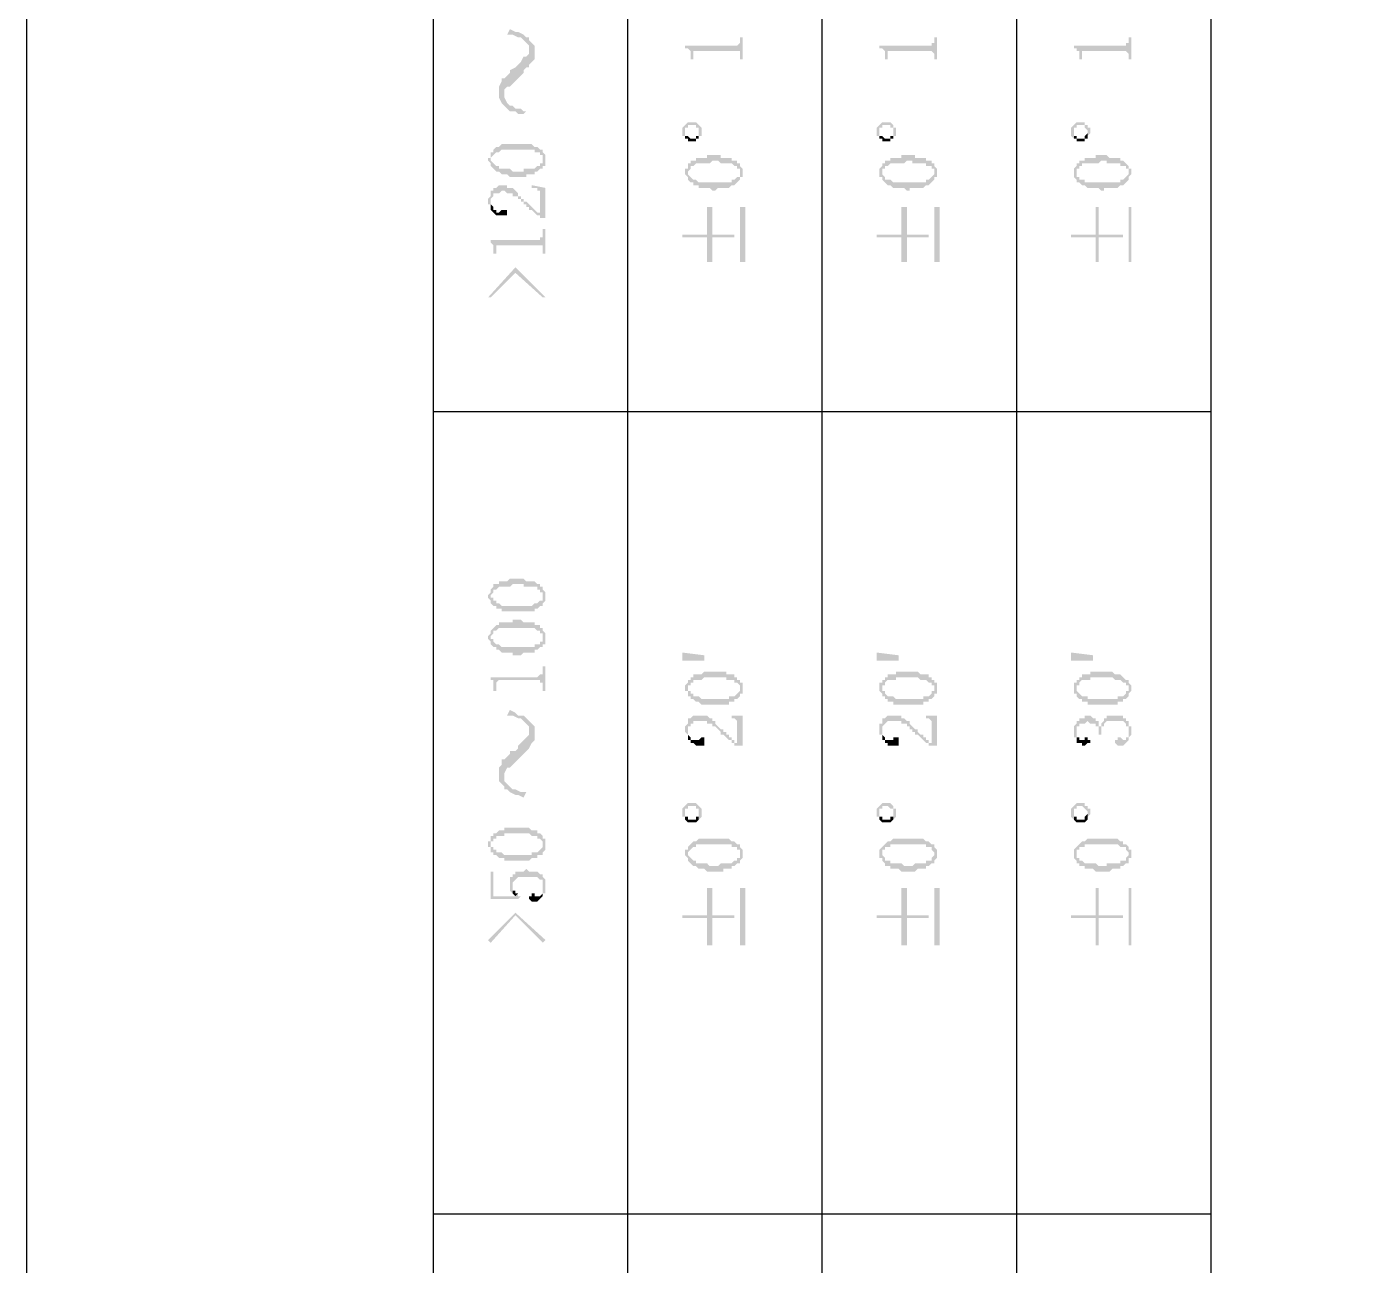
# Model space of a CAD drawing. Header units: millimetres. Extents: x 1448 to 2566, y 1057 to 1416.
# Drawn here: x 1692.69 to 1714.47, y 1375.23 to 1395.66 of the extents above; entities that cross this region are included whole.
import ezdxf

# ---------------------------------------------------------------- set-up
doc = ezdxf.new("R2010")
doc.units = ezdxf.units.MM

msp = doc.modelspace()

# ---------------------------------------------------------------- hatches: boundary and pattern name
at = {"transparency": 33554559}
for points in [[(1700.6167, 1395.52328), (1700.70696, 1395.52328), (1700.79723, 1395.47815), (1700.84236, 1395.47815), (1700.88749, 1395.43302), (1700.88749, 1395.43302), (1700.93262, 1395.38789), (1700.97776, 1395.34275), (1700.97776, 1394.9817), (1700.97776, 1395.02683), (1701.02289, 1395.07196), (1701.06802, 1395.11709), (1701.06802, 1395.34275), (1701.02289, 1395.38789), (1700.97776, 1395.43302), (1700.97776, 1395.47815), (1700.93262, 1395.47815), (1700.88749, 1395.52328), (1700.79723, 1395.56842), (1700.7521, 1395.56842), (1700.66183, 1395.61355)], [(1703.55029, 1395.34275), (1703.55029, 1395.29762), (1703.59542, 1395.29762), (1703.64055, 1395.25249), (1703.64055, 1395.20736), (1703.64055, 1395.11709), (1703.68569, 1395.11709), (1703.68569, 1395.20736), (1703.68569, 1395.25249), (1704.45293, 1395.25249), (1704.45293, 1395.20736), (1704.45293, 1395.11709), (1704.49807, 1395.11709), (1704.49807, 1395.47815), (1704.45293, 1395.47815), (1704.45293, 1395.43302), (1704.45293, 1395.38789), (1704.45293, 1395.38789), (1704.4078, 1395.34275), (1704.36267, 1395.34275)], [(1706.75467, 1395.34275), (1706.75467, 1395.29762), (1706.79981, 1395.29762), (1706.84494, 1395.25249), (1706.84494, 1395.20736), (1706.84494, 1395.11709), (1706.89007, 1395.11709), (1706.89007, 1395.20736), (1706.89007, 1395.25249), (1707.61219, 1395.25249), (1707.65732, 1395.20736), (1707.65732, 1395.11709), (1707.70245, 1395.11709), (1707.70245, 1395.47815), (1707.65732, 1395.47815), (1707.65732, 1395.43302), (1707.65732, 1395.38789), (1707.61219, 1395.38789), (1707.61219, 1395.34275), (1707.56705, 1395.34275)], [(1709.95906, 1395.34275), (1709.95906, 1395.29762), (1710.00419, 1395.29762), (1710.00419, 1395.25249), (1710.04932, 1395.25249), (1710.04932, 1395.20736), (1710.04932, 1395.11709), (1710.09446, 1395.11709), (1710.09446, 1395.20736), (1710.09446, 1395.25249), (1710.81657, 1395.25249), (1710.8617, 1395.20736), (1710.8617, 1395.11709), (1710.90683, 1395.11709), (1710.90683, 1395.47815), (1710.8617, 1395.47815), (1710.8617, 1395.43302), (1710.8617, 1395.38789), (1710.81657, 1395.38789), (1710.81657, 1395.34275), (1710.77144, 1395.34275)], [(1700.4813, 1394.57551), (1700.4813, 1394.48524), (1700.52643, 1394.39498), (1700.57157, 1394.34985), (1700.57157, 1394.53038), (1700.57157, 1394.62064), (1700.6167, 1394.66577), (1700.66183, 1394.66577), (1700.70696, 1394.7109), (1700.7521, 1394.75604), (1700.79723, 1394.80117), (1700.84236, 1394.8463), (1700.88749, 1394.89143), (1700.88749, 1394.93656), (1700.93262, 1394.9817), (1700.97776, 1394.9817), (1700.97776, 1395.25249), (1700.97776, 1395.20736), (1700.93262, 1395.16223), (1700.88749, 1395.16223), (1700.84236, 1395.07196), (1700.79723, 1395.02683), (1700.79723, 1395.02683), (1700.7521, 1394.9817), (1700.66183, 1394.93656), (1700.66183, 1394.89143), (1700.6167, 1394.8463), (1700.57157, 1394.80117), (1700.52643, 1394.80117), (1700.52643, 1394.75604), (1700.4813, 1394.66577), (1700.4813, 1394.62064)], [(1700.57157, 1394.34985), (1700.57157, 1394.34985), (1700.6167, 1394.30471), (1700.66183, 1394.25958), (1700.7521, 1394.25958), (1700.79723, 1394.21445), (1700.88749, 1394.21445), (1700.93262, 1394.25958), (1700.88749, 1394.25958), (1700.84236, 1394.30471), (1700.7521, 1394.30471), (1700.70696, 1394.34985), (1700.66183, 1394.34985), (1700.6167, 1394.39498), (1700.57157, 1394.48524), (1700.57157, 1394.53038)], [(1703.50516, 1393.94366), (1703.50516, 1393.89852), (1703.50516, 1393.85339), (1703.55029, 1393.85339), (1703.55029, 1393.80826), (1703.55029, 1393.94366), (1703.55029, 1393.98879), (1703.59542, 1393.98879), (1703.59542, 1394.03392), (1703.73082, 1394.03392), (1703.73082, 1393.98879), (1703.77595, 1393.98879), (1703.77595, 1393.94366), (1703.77595, 1393.80826), (1703.77595, 1393.85339), (1703.82108, 1393.85339), (1703.82108, 1393.89852), (1703.82108, 1393.94366), (1703.82108, 1393.98879), (1703.82108, 1393.98879), (1703.77595, 1394.03392), (1703.77595, 1394.03392), (1703.73082, 1394.07905), (1703.59542, 1394.07905), (1703.55029, 1394.03392), (1703.55029, 1394.03392), (1703.50516, 1393.98879)], [(1703.55029, 1393.80826), (1703.59542, 1393.80826), (1703.59542, 1393.76313), (1703.73082, 1393.76313), (1703.73082, 1393.80826), (1703.77595, 1393.80826), (1703.77595, 1393.94366), (1703.77595, 1393.89852), (1703.77595, 1393.85339), (1703.73082, 1393.85339), (1703.73082, 1393.80826), (1703.64055, 1393.80826), (1703.59542, 1393.85339), (1703.55029, 1393.85339), (1703.55029, 1393.94366), (1703.55029, 1393.94366)], [(1706.70954, 1393.94366), (1706.70954, 1393.89852), (1706.70954, 1393.85339), (1706.75467, 1393.85339), (1706.75467, 1393.80826), (1706.75467, 1393.94366), (1706.75467, 1393.98879), (1706.79981, 1393.98879), (1706.79981, 1394.03392), (1706.9352, 1394.03392), (1706.9352, 1393.98879), (1706.98034, 1393.98879), (1706.98034, 1393.94366), (1706.98034, 1393.80826), (1706.98034, 1393.85339), (1707.02547, 1393.85339), (1707.02547, 1393.89852), (1707.02547, 1393.94366), (1707.02547, 1393.98879), (1706.98034, 1393.98879), (1706.98034, 1394.03392), (1706.98034, 1394.03392), (1706.9352, 1394.07905), (1706.79981, 1394.07905), (1706.75467, 1394.03392), (1706.75467, 1394.03392), (1706.70954, 1393.98879)], [(1706.75467, 1393.80826), (1706.79981, 1393.80826), (1706.79981, 1393.76313), (1706.9352, 1393.76313), (1706.9352, 1393.80826), (1706.98034, 1393.80826), (1706.98034, 1393.94366), (1706.98034, 1393.89852), (1706.98034, 1393.85339), (1706.9352, 1393.85339), (1706.9352, 1393.80826), (1706.84494, 1393.80826), (1706.79981, 1393.85339), (1706.75467, 1393.85339), (1706.75467, 1393.94366), (1706.75467, 1393.94366)], [(1709.91393, 1393.94366), (1709.91393, 1393.89852), (1709.91393, 1393.85339), (1709.91393, 1393.85339), (1709.95906, 1393.80826), (1709.95906, 1393.94366), (1709.95906, 1393.98879), (1710.00419, 1393.98879), (1710.00419, 1394.03392), (1710.13959, 1394.03392), (1710.13959, 1393.98879), (1710.13959, 1393.98879), (1710.18472, 1393.94366), (1710.18472, 1393.80826), (1710.18472, 1393.85339), (1710.18472, 1393.85339), (1710.22985, 1393.89852), (1710.22985, 1393.94366), (1710.22985, 1393.98879), (1710.18472, 1393.98879), (1710.18472, 1394.03392), (1710.13959, 1394.03392), (1710.13959, 1394.07905), (1710.00419, 1394.07905), (1709.95906, 1394.03392), (1709.95906, 1394.03392), (1709.91393, 1393.98879)], [(1709.95906, 1393.80826), (1710.00419, 1393.80826), (1710.00419, 1393.76313), (1710.13959, 1393.76313), (1710.13959, 1393.80826), (1710.18472, 1393.80826), (1710.18472, 1393.94366), (1710.18472, 1393.89852), (1710.18472, 1393.89852), (1710.13959, 1393.85339), (1710.13959, 1393.80826), (1710.00419, 1393.80826), (1710.00419, 1393.85339), (1709.95906, 1393.85339), (1709.95906, 1393.94366), (1709.95906, 1393.94366)], [(1700.30077, 1393.4472), (1700.30077, 1393.4472), (1700.34591, 1393.40207), (1700.34591, 1393.35694), (1700.34591, 1393.49234), (1700.34591, 1393.49234), (1700.39104, 1393.53747), (1700.39104, 1393.53747), (1700.43617, 1393.5826), (1700.4813, 1393.5826), (1700.52643, 1393.62773), (1701.06802, 1393.62773), (1701.06802, 1393.5826), (1701.15829, 1393.5826), (1701.15829, 1393.53747), (1701.20342, 1393.53747), (1701.20342, 1393.49234), (1701.20342, 1393.4472), (1701.20342, 1393.62773), (1701.15829, 1393.62773), (1701.11315, 1393.67286), (1701.06802, 1393.67286), (1701.02289, 1393.718), (1700.52643, 1393.718), (1700.4813, 1393.67286), (1700.43617, 1393.67286), (1700.39104, 1393.62773), (1700.39104, 1393.5826), (1700.34591, 1393.5826), (1700.34591, 1393.49234), (1700.30077, 1393.49234)], [(1700.34591, 1393.35694), (1700.39104, 1393.31181), (1700.39104, 1393.31181), (1700.43617, 1393.26667), (1700.4813, 1393.26667), (1700.52643, 1393.22154), (1700.6167, 1393.22154), (1700.66183, 1393.17641), (1700.93262, 1393.17641), (1700.93262, 1393.22154), (1701.06802, 1393.22154), (1701.06802, 1393.26667), (1701.11315, 1393.26667), (1701.15829, 1393.31181), (1701.20342, 1393.31181), (1701.20342, 1393.35694), (1701.24855, 1393.35694), (1701.24855, 1393.40207), (1701.24855, 1393.4472), (1701.24855, 1393.49234), (1701.24855, 1393.53747), (1701.24855, 1393.53747), (1701.20342, 1393.5826), (1701.20342, 1393.4472), (1701.20342, 1393.40207), (1701.15829, 1393.40207), (1701.15829, 1393.35694), (1701.11315, 1393.35694), (1701.06802, 1393.31181), (1700.88749, 1393.31181), (1700.88749, 1393.26667), (1700.70696, 1393.26667), (1700.66183, 1393.31181), (1700.4813, 1393.31181), (1700.4813, 1393.35694), (1700.43617, 1393.35694), (1700.39104, 1393.40207), (1700.39104, 1393.40207), (1700.34591, 1393.4472), (1700.34591, 1393.4472)], [(1703.55029, 1393.26667), (1703.55029, 1393.22154), (1703.55029, 1393.22154), (1703.59542, 1393.17641), (1703.59542, 1393.13128), (1703.59542, 1393.26667), (1703.59542, 1393.26667), (1703.64055, 1393.31181), (1703.64055, 1393.35694), (1703.68569, 1393.35694), (1703.73082, 1393.40207), (1703.95648, 1393.40207), (1704.00161, 1393.4472), (1704.09188, 1393.4472), (1704.13701, 1393.40207), (1704.31754, 1393.40207), (1704.36267, 1393.35694), (1704.4078, 1393.35694), (1704.4078, 1393.31181), (1704.45293, 1393.31181), (1704.45293, 1393.26667), (1704.45293, 1393.40207), (1704.4078, 1393.40207), (1704.4078, 1393.4472), (1704.31754, 1393.4472), (1704.31754, 1393.49234), (1704.13701, 1393.49234), (1704.13701, 1393.53747), (1703.91135, 1393.53747), (1703.91135, 1393.49234), (1703.73082, 1393.49234), (1703.73082, 1393.4472), (1703.64055, 1393.4472), (1703.64055, 1393.40207), (1703.59542, 1393.40207), (1703.59542, 1393.35694), (1703.59542, 1393.31181), (1703.55029, 1393.31181)], [(1706.75467, 1393.26667), (1706.75467, 1393.22154), (1706.75467, 1393.17641), (1706.79981, 1393.17641), (1706.79981, 1393.13128), (1706.79981, 1393.26667), (1706.79981, 1393.31181), (1706.84494, 1393.31181), (1706.84494, 1393.35694), (1706.89007, 1393.35694), (1706.9352, 1393.40207), (1707.16086, 1393.40207), (1707.206, 1393.4472), (1707.29626, 1393.4472), (1707.29626, 1393.40207), (1707.52192, 1393.40207), (1707.52192, 1393.35694), (1707.61219, 1393.35694), (1707.61219, 1393.31181), (1707.65732, 1393.31181), (1707.65732, 1393.26667), (1707.65732, 1393.40207), (1707.61219, 1393.40207), (1707.61219, 1393.4472), (1707.52192, 1393.4472), (1707.52192, 1393.49234), (1707.34139, 1393.49234), (1707.34139, 1393.53747), (1707.11573, 1393.53747), (1707.11573, 1393.49234), (1706.9352, 1393.49234), (1706.9352, 1393.4472), (1706.84494, 1393.4472), (1706.84494, 1393.40207), (1706.79981, 1393.40207), (1706.79981, 1393.35694), (1706.79981, 1393.35694), (1706.75467, 1393.31181)], [(1709.95906, 1393.26667), (1709.95906, 1393.22154), (1709.95906, 1393.17641), (1709.95906, 1393.17641), (1710.00419, 1393.13128), (1710.00419, 1393.26667), (1710.00419, 1393.31181), (1710.04932, 1393.31181), (1710.04932, 1393.35694), (1710.09446, 1393.35694), (1710.09446, 1393.40207), (1710.36525, 1393.40207), (1710.41038, 1393.4472), (1710.50065, 1393.4472), (1710.50065, 1393.40207), (1710.72631, 1393.40207), (1710.72631, 1393.35694), (1710.81657, 1393.35694), (1710.81657, 1393.31181), (1710.8617, 1393.31181), (1710.8617, 1393.26667), (1710.8617, 1393.35694), (1710.81657, 1393.40207), (1710.81657, 1393.40207), (1710.77144, 1393.4472), (1710.72631, 1393.4472), (1710.72631, 1393.49234), (1710.54578, 1393.49234), (1710.50065, 1393.53747), (1710.32012, 1393.53747), (1710.32012, 1393.49234), (1710.13959, 1393.49234), (1710.13959, 1393.4472), (1710.04932, 1393.4472), (1710.04932, 1393.40207), (1710.00419, 1393.40207), (1710.00419, 1393.35694), (1710.00419, 1393.35694), (1709.95906, 1393.31181)], [(1703.59542, 1393.13128), (1703.64055, 1393.08615), (1703.68569, 1393.08615), (1703.68569, 1393.04101), (1703.77595, 1393.04101), (1703.77595, 1392.99588), (1703.95648, 1392.99588), (1704.00161, 1392.95075), (1704.04674, 1392.95075), (1704.09188, 1392.99588), (1704.27241, 1392.99588), (1704.31754, 1393.04101), (1704.36267, 1393.04101), (1704.4078, 1393.08615), (1704.4078, 1393.08615), (1704.45293, 1393.13128), (1704.45293, 1393.17641), (1704.49807, 1393.17641), (1704.49807, 1393.22154), (1704.49807, 1393.26667), (1704.49807, 1393.31181), (1704.49807, 1393.31181), (1704.45293, 1393.35694), (1704.45293, 1393.22154), (1704.45293, 1393.17641), (1704.4078, 1393.17641), (1704.36267, 1393.13128), (1704.31754, 1393.13128), (1704.31754, 1393.08615), (1703.77595, 1393.08615), (1703.73082, 1393.13128), (1703.68569, 1393.13128), (1703.64055, 1393.17641), (1703.64055, 1393.17641), (1703.59542, 1393.22154), (1703.59542, 1393.26667)], [(1706.79981, 1393.13128), (1706.84494, 1393.08615), (1706.84494, 1393.08615), (1706.89007, 1393.04101), (1706.9352, 1393.04101), (1706.98034, 1392.99588), (1707.16086, 1392.99588), (1707.206, 1392.95075), (1707.25113, 1392.95075), (1707.25113, 1392.99588), (1707.47679, 1392.99588), (1707.52192, 1393.04101), (1707.56705, 1393.04101), (1707.61219, 1393.08615), (1707.61219, 1393.08615), (1707.65732, 1393.13128), (1707.65732, 1393.17641), (1707.70245, 1393.17641), (1707.70245, 1393.22154), (1707.70245, 1393.26667), (1707.70245, 1393.31181), (1707.70245, 1393.31181), (1707.65732, 1393.35694), (1707.65732, 1393.22154), (1707.65732, 1393.22154), (1707.61219, 1393.17641), (1707.61219, 1393.17641), (1707.56705, 1393.13128), (1707.52192, 1393.13128), (1707.52192, 1393.08615), (1706.98034, 1393.08615), (1706.9352, 1393.13128), (1706.84494, 1393.13128), (1706.84494, 1393.17641), (1706.84494, 1393.17641), (1706.79981, 1393.22154), (1706.79981, 1393.26667)], [(1710.00419, 1393.13128), (1710.00419, 1393.08615), (1710.04932, 1393.08615), (1710.09446, 1393.04101), (1710.13959, 1393.04101), (1710.18472, 1392.99588), (1710.36525, 1392.99588), (1710.41038, 1392.95075), (1710.45551, 1392.95075), (1710.45551, 1392.99588), (1710.68117, 1392.99588), (1710.72631, 1393.04101), (1710.77144, 1393.04101), (1710.81657, 1393.08615), (1710.81657, 1393.08615), (1710.8617, 1393.13128), (1710.8617, 1393.17641), (1710.8617, 1393.17641), (1710.90683, 1393.22154), (1710.90683, 1393.26667), (1710.90683, 1393.31181), (1710.8617, 1393.31181), (1710.8617, 1393.35694), (1710.8617, 1393.22154), (1710.8617, 1393.22154), (1710.81657, 1393.17641), (1710.81657, 1393.17641), (1710.77144, 1393.13128), (1710.72631, 1393.13128), (1710.72631, 1393.08615), (1710.13959, 1393.08615), (1710.13959, 1393.13128), (1710.04932, 1393.13128), (1710.04932, 1393.17641), (1710.00419, 1393.17641), (1710.00419, 1393.22154), (1710.00419, 1393.26667)], [(1700.30077, 1392.77022), (1700.30077, 1392.72509), (1700.34591, 1392.72509), (1700.34591, 1392.63482), (1700.34591, 1392.77022), (1700.34591, 1392.81535), (1700.34591, 1392.81535), (1700.39104, 1392.86048), (1700.39104, 1392.90562), (1700.4813, 1392.90562), (1700.52643, 1392.95075), (1700.57157, 1392.95075), (1700.6167, 1392.90562), (1700.70696, 1392.90562), (1700.70696, 1392.86048), (1700.79723, 1392.86048), (1700.79723, 1392.81535), (1700.84236, 1392.81535), (1700.84236, 1392.77022), (1700.88749, 1392.77022), (1700.88749, 1392.72509), (1700.93262, 1392.72509), (1700.93262, 1392.67996), (1700.97776, 1392.67996), (1700.97776, 1392.63482), (1701.02289, 1392.63482), (1701.06802, 1392.58969), (1701.06802, 1392.58969), (1701.11315, 1392.54456), (1701.15829, 1392.54456), (1701.15829, 1392.49943), (1701.15829, 1392.58969), (1701.11315, 1392.58969), (1701.06802, 1392.63482), (1701.06802, 1392.63482), (1701.02289, 1392.67996), (1701.02289, 1392.67996), (1700.97776, 1392.72509), (1700.97776, 1392.72509), (1700.93262, 1392.77022), (1700.88749, 1392.77022), (1700.88749, 1392.81535), (1700.84236, 1392.81535), (1700.84236, 1392.86048), (1700.79723, 1392.86048), (1700.79723, 1392.90562), (1700.79723, 1392.90562), (1700.7521, 1392.95075), (1700.7521, 1392.95075), (1700.70696, 1392.99588), (1700.6167, 1392.99588), (1700.6167, 1393.04101), (1700.4813, 1393.04101), (1700.43617, 1392.99588), (1700.39104, 1392.99588), (1700.39104, 1392.95075), (1700.34591, 1392.95075), (1700.34591, 1392.90562), (1700.34591, 1392.86048), (1700.34591, 1392.86048), (1700.30077, 1392.81535)], [(1701.02289, 1393.04101), (1701.02289, 1392.99588), (1701.11315, 1392.99588), (1701.11315, 1392.95075), (1701.15829, 1392.95075), (1701.15829, 1392.90562), (1701.15829, 1392.49943), (1701.24855, 1392.49943), (1701.24855, 1392.99588)], [(1700.34591, 1392.63482), (1700.34591, 1392.63482), (1700.39104, 1392.58969), (1700.39104, 1392.58969), (1700.43617, 1392.54456), (1700.6167, 1392.54456), (1700.6167, 1392.63482), (1700.52643, 1392.63482), (1700.4813, 1392.58969), (1700.43617, 1392.58969), (1700.43617, 1392.63482), (1700.39104, 1392.63482), (1700.39104, 1392.67996), (1700.39104, 1392.67996), (1700.34591, 1392.72509), (1700.34591, 1392.77022)], [(1703.50516, 1392.22863), (1703.50516, 1392.1835), (1703.91135, 1392.1835), (1703.91135, 1391.77731), (1704.00161, 1391.77731), (1704.00161, 1392.1835), (1704.36267, 1392.1835), (1704.36267, 1392.22863), (1704.00161, 1392.22863), (1704.00161, 1392.67996), (1703.91135, 1392.67996), (1703.91135, 1392.22863)], [(1704.5432, 1391.77731), (1704.5432, 1392.67996), (1704.45293, 1392.67996), (1704.45293, 1391.77731)], [(1706.70954, 1392.22863), (1706.70954, 1392.1835), (1707.11573, 1392.1835), (1707.11573, 1391.77731), (1707.206, 1391.77731), (1707.206, 1392.1835), (1707.56705, 1392.1835), (1707.56705, 1392.22863), (1707.206, 1392.22863), (1707.206, 1392.67996), (1707.11573, 1392.67996), (1707.11573, 1392.22863)], [(1707.74758, 1391.77731), (1707.74758, 1392.67996), (1707.65732, 1392.67996), (1707.65732, 1391.77731)], [(1709.91393, 1392.22863), (1709.91393, 1392.1835), (1710.32012, 1392.1835), (1710.32012, 1391.77731), (1710.36525, 1391.77731), (1710.36525, 1392.1835), (1710.77144, 1392.1835), (1710.77144, 1392.22863), (1710.36525, 1392.22863), (1710.36525, 1392.67996), (1710.32012, 1392.67996), (1710.32012, 1392.22863)], [(1710.90683, 1391.77731), (1710.90683, 1392.67996), (1710.8617, 1392.67996), (1710.8617, 1391.77731)], [(1700.30077, 1392.13837), (1700.34591, 1392.13837), (1700.34591, 1392.09324), (1700.34591, 1392.09324), (1700.39104, 1392.04811), (1700.39104, 1392.00297), (1700.39104, 1391.91271), (1700.43617, 1391.91271), (1700.43617, 1392.04811), (1701.20342, 1392.04811), (1701.20342, 1392.00297), (1701.20342, 1391.91271), (1701.24855, 1391.91271), (1701.24855, 1392.3189), (1701.20342, 1392.3189), (1701.20342, 1392.22863), (1701.20342, 1392.1835), (1701.15829, 1392.1835), (1701.15829, 1392.13837), (1701.11315, 1392.13837)], [(1700.30077, 1391.19059), (1700.34591, 1391.19059), (1700.7521, 1391.59678), (1701.20342, 1391.19059), (1701.24855, 1391.19059), (1700.7521, 1391.68705)], [(1700.30077, 1386.28537), (1700.30077, 1386.24024), (1700.30077, 1386.24024), (1700.34591, 1386.19511), (1700.34591, 1386.14998), (1700.34591, 1386.28537), (1700.34591, 1386.28537), (1700.39104, 1386.3305), (1700.39104, 1386.37564), (1700.43617, 1386.37564), (1700.4813, 1386.42077), (1700.66183, 1386.42077), (1700.70696, 1386.4659), (1700.88749, 1386.4659), (1700.88749, 1386.42077), (1701.11315, 1386.42077), (1701.11315, 1386.37564), (1701.15829, 1386.37564), (1701.15829, 1386.3305), (1701.20342, 1386.3305), (1701.20342, 1386.28537), (1701.20342, 1386.42077), (1701.15829, 1386.42077), (1701.15829, 1386.4659), (1701.11315, 1386.4659), (1701.06802, 1386.51103), (1700.93262, 1386.51103), (1700.88749, 1386.55616), (1700.66183, 1386.55616), (1700.6167, 1386.51103), (1700.4813, 1386.51103), (1700.4813, 1386.4659), (1700.39104, 1386.4659), (1700.39104, 1386.42077), (1700.39104, 1386.42077), (1700.34591, 1386.37564), (1700.34591, 1386.3305), (1700.34591, 1386.3305)], [(1700.34591, 1386.14998), (1700.39104, 1386.10484), (1700.43617, 1386.10484), (1700.43617, 1386.05971), (1700.52643, 1386.05971), (1700.52643, 1386.01458), (1701.06802, 1386.01458), (1701.06802, 1386.05971), (1701.11315, 1386.05971), (1701.15829, 1386.10484), (1701.20342, 1386.10484), (1701.20342, 1386.14998), (1701.20342, 1386.14998), (1701.24855, 1386.19511), (1701.24855, 1386.24024), (1701.24855, 1386.28537), (1701.24855, 1386.3305), (1701.24855, 1386.3305), (1701.20342, 1386.37564), (1701.20342, 1386.24024), (1701.20342, 1386.19511), (1701.15829, 1386.19511), (1701.11315, 1386.14998), (1701.06802, 1386.14998), (1701.02289, 1386.10484), (1700.52643, 1386.10484), (1700.4813, 1386.14998), (1700.43617, 1386.14998), (1700.43617, 1386.19511), (1700.39104, 1386.19511), (1700.39104, 1386.24024), (1700.34591, 1386.24024), (1700.34591, 1386.28537)], [(1700.30077, 1385.60839), (1700.30077, 1385.56326), (1700.30077, 1385.56326), (1700.34591, 1385.51813), (1700.34591, 1385.47299), (1700.34591, 1385.60839), (1700.34591, 1385.60839), (1700.39104, 1385.65352), (1700.39104, 1385.69865), (1700.43617, 1385.69865), (1700.4813, 1385.74379), (1701.06802, 1385.74379), (1701.11315, 1385.69865), (1701.15829, 1385.69865), (1701.15829, 1385.65352), (1701.20342, 1385.65352), (1701.20342, 1385.60839), (1701.20342, 1385.74379), (1701.15829, 1385.74379), (1701.15829, 1385.78892), (1701.06802, 1385.78892), (1701.06802, 1385.83405), (1700.88749, 1385.83405), (1700.84236, 1385.87918), (1700.70696, 1385.87918), (1700.70696, 1385.83405), (1700.4813, 1385.83405), (1700.4813, 1385.78892), (1700.43617, 1385.78892), (1700.39104, 1385.74379), (1700.39104, 1385.74379), (1700.34591, 1385.69865), (1700.34591, 1385.65352), (1700.34591, 1385.65352)], [(1700.34591, 1385.47299), (1700.39104, 1385.42786), (1700.43617, 1385.42786), (1700.43617, 1385.38273), (1700.4813, 1385.38273), (1700.52643, 1385.3376), (1700.70696, 1385.3376), (1700.70696, 1385.29246), (1700.84236, 1385.29246), (1700.88749, 1385.3376), (1701.06802, 1385.3376), (1701.06802, 1385.38273), (1701.11315, 1385.38273), (1701.15829, 1385.42786), (1701.20342, 1385.42786), (1701.20342, 1385.47299), (1701.24855, 1385.47299), (1701.24855, 1385.51813), (1701.24855, 1385.60839), (1701.24855, 1385.65352), (1701.24855, 1385.65352), (1701.20342, 1385.69865), (1701.20342, 1385.56326), (1701.20342, 1385.51813), (1701.15829, 1385.51813), (1701.15829, 1385.47299), (1701.06802, 1385.47299), (1701.06802, 1385.42786), (1700.52643, 1385.42786), (1700.4813, 1385.47299), (1700.43617, 1385.47299), (1700.39104, 1385.51813), (1700.39104, 1385.56326), (1700.34591, 1385.56326), (1700.34591, 1385.60839)], [(1703.50516, 1385.3376), (1703.86622, 1385.29246), (1703.86622, 1385.2022), (1703.50516, 1385.2022)], [(1706.70954, 1385.3376), (1707.0706, 1385.29246), (1707.0706, 1385.2022), (1706.70954, 1385.2022)], [(1709.91393, 1385.3376), (1710.27498, 1385.29246), (1710.27498, 1385.2022), (1709.91393, 1385.2022)], [(1700.30077, 1384.93141), (1700.34591, 1384.93141), (1700.34591, 1384.88627), (1700.39104, 1384.88627), (1700.39104, 1384.84114), (1700.39104, 1384.70575), (1700.43617, 1384.70575), (1700.43617, 1384.84114), (1700.43617, 1384.84114), (1700.4813, 1384.88627), (1701.15829, 1384.88627), (1701.15829, 1384.84114), (1701.20342, 1384.84114), (1701.20342, 1384.70575), (1701.24855, 1384.70575), (1701.24855, 1385.11194), (1701.20342, 1385.11194), (1701.20342, 1385.02167), (1701.20342, 1384.97654), (1701.15829, 1384.97654), (1701.11315, 1384.93141)], [(1703.55029, 1384.75088), (1703.55029, 1384.70575), (1703.59542, 1384.70575), (1703.59542, 1384.66061), (1703.59542, 1384.61548), (1703.59542, 1384.75088), (1703.59542, 1384.79601), (1703.64055, 1384.79601), (1703.64055, 1384.84114), (1703.68569, 1384.84114), (1703.68569, 1384.88627), (1703.82108, 1384.88627), (1703.86622, 1384.93141), (1704.22727, 1384.93141), (1704.22727, 1384.88627), (1704.36267, 1384.88627), (1704.36267, 1384.84114), (1704.4078, 1384.84114), (1704.45293, 1384.79601), (1704.45293, 1384.75088), (1704.45293, 1384.88627), (1704.4078, 1384.88627), (1704.4078, 1384.93141), (1704.36267, 1384.93141), (1704.36267, 1384.97654), (1704.22727, 1384.97654), (1704.22727, 1385.02167), (1703.86622, 1385.02167), (1703.82108, 1384.97654), (1703.68569, 1384.97654), (1703.68569, 1384.93141), (1703.64055, 1384.93141), (1703.64055, 1384.88627), (1703.59542, 1384.88627), (1703.59542, 1384.84114), (1703.59542, 1384.84114), (1703.55029, 1384.79601)], [(1706.75467, 1384.75088), (1706.75467, 1384.70575), (1706.75467, 1384.70575), (1706.79981, 1384.66061), (1706.79981, 1384.61548), (1706.79981, 1384.75088), (1706.79981, 1384.79601), (1706.84494, 1384.79601), (1706.84494, 1384.84114), (1706.84494, 1384.84114), (1706.89007, 1384.88627), (1707.02547, 1384.88627), (1707.02547, 1384.93141), (1707.38653, 1384.93141), (1707.43166, 1384.88627), (1707.52192, 1384.88627), (1707.56705, 1384.84114), (1707.61219, 1384.84114), (1707.61219, 1384.79601), (1707.65732, 1384.79601), (1707.65732, 1384.75088), (1707.65732, 1384.88627), (1707.61219, 1384.88627), (1707.61219, 1384.93141), (1707.56705, 1384.93141), (1707.56705, 1384.97654), (1707.43166, 1384.97654), (1707.38653, 1385.02167), (1707.02547, 1385.02167), (1707.02547, 1384.97654), (1706.89007, 1384.97654), (1706.89007, 1384.93141), (1706.84494, 1384.93141), (1706.84494, 1384.88627), (1706.79981, 1384.88627), (1706.79981, 1384.84114), (1706.75467, 1384.84114)], [(1709.95906, 1384.75088), (1709.95906, 1384.70575), (1709.95906, 1384.66061), (1710.00419, 1384.66061), (1710.00419, 1384.61548), (1710.00419, 1384.75088), (1710.00419, 1384.79601), (1710.04932, 1384.79601), (1710.04932, 1384.84114), (1710.04932, 1384.84114), (1710.09446, 1384.88627), (1710.22985, 1384.88627), (1710.22985, 1384.93141), (1710.59091, 1384.93141), (1710.63604, 1384.88627), (1710.72631, 1384.88627), (1710.77144, 1384.84114), (1710.81657, 1384.84114), (1710.81657, 1384.79601), (1710.8617, 1384.79601), (1710.8617, 1384.75088), (1710.8617, 1384.88627), (1710.81657, 1384.88627), (1710.77144, 1384.93141), (1710.77144, 1384.93141), (1710.72631, 1384.97654), (1710.63604, 1384.97654), (1710.59091, 1385.02167), (1710.22985, 1385.02167), (1710.22985, 1384.97654), (1710.09446, 1384.97654), (1710.09446, 1384.93141), (1710.04932, 1384.93141), (1710.04932, 1384.88627), (1710.00419, 1384.88627), (1710.00419, 1384.84114), (1709.95906, 1384.84114)], [(1703.59542, 1384.61548), (1703.64055, 1384.61548), (1703.64055, 1384.57035), (1703.68569, 1384.57035), (1703.73082, 1384.52522), (1703.77595, 1384.52522), (1703.82108, 1384.48009), (1704.27241, 1384.48009), (1704.27241, 1384.52522), (1704.36267, 1384.52522), (1704.36267, 1384.57035), (1704.4078, 1384.57035), (1704.45293, 1384.61548), (1704.45293, 1384.66061), (1704.49807, 1384.66061), (1704.49807, 1384.70575), (1704.49807, 1384.75088), (1704.49807, 1384.79601), (1704.49807, 1384.84114), (1704.45293, 1384.84114), (1704.45293, 1384.88627), (1704.45293, 1384.70575), (1704.45293, 1384.70575), (1704.4078, 1384.66061), (1704.4078, 1384.66061), (1704.36267, 1384.61548), (1704.27241, 1384.61548), (1704.27241, 1384.57035), (1703.82108, 1384.57035), (1703.77595, 1384.61548), (1703.68569, 1384.61548), (1703.68569, 1384.66061), (1703.64055, 1384.66061), (1703.64055, 1384.70575), (1703.59542, 1384.70575), (1703.59542, 1384.75088)], [(1706.79981, 1384.61548), (1706.84494, 1384.61548), (1706.84494, 1384.57035), (1706.89007, 1384.57035), (1706.89007, 1384.52522), (1706.98034, 1384.52522), (1706.98034, 1384.48009), (1707.47679, 1384.48009), (1707.47679, 1384.52522), (1707.56705, 1384.52522), (1707.56705, 1384.57035), (1707.61219, 1384.57035), (1707.65732, 1384.61548), (1707.65732, 1384.66061), (1707.70245, 1384.66061), (1707.70245, 1384.70575), (1707.70245, 1384.75088), (1707.70245, 1384.79601), (1707.70245, 1384.84114), (1707.65732, 1384.84114), (1707.65732, 1384.88627), (1707.65732, 1384.70575), (1707.61219, 1384.70575), (1707.61219, 1384.66061), (1707.61219, 1384.66061), (1707.56705, 1384.61548), (1707.47679, 1384.61548), (1707.47679, 1384.57035), (1707.02547, 1384.57035), (1706.98034, 1384.61548), (1706.89007, 1384.61548), (1706.84494, 1384.66061), (1706.84494, 1384.70575), (1706.79981, 1384.70575), (1706.79981, 1384.75088)], [(1710.00419, 1384.61548), (1710.00419, 1384.61548), (1710.04932, 1384.57035), (1710.09446, 1384.57035), (1710.09446, 1384.52522), (1710.18472, 1384.52522), (1710.18472, 1384.48009), (1710.68117, 1384.48009), (1710.68117, 1384.52522), (1710.77144, 1384.52522), (1710.77144, 1384.57035), (1710.81657, 1384.57035), (1710.8617, 1384.61548), (1710.8617, 1384.66061), (1710.8617, 1384.66061), (1710.90683, 1384.70575), (1710.90683, 1384.75088), (1710.90683, 1384.79601), (1710.90683, 1384.79601), (1710.8617, 1384.84114), (1710.8617, 1384.88627), (1710.8617, 1384.70575), (1710.81657, 1384.70575), (1710.81657, 1384.66061), (1710.81657, 1384.66061), (1710.77144, 1384.61548), (1710.68117, 1384.61548), (1710.68117, 1384.57035), (1710.18472, 1384.57035), (1710.18472, 1384.61548), (1710.09446, 1384.61548), (1710.04932, 1384.66061), (1710.04932, 1384.66061), (1710.00419, 1384.70575), (1710.00419, 1384.75088)], [(1700.6167, 1384.29956), (1700.70696, 1384.29956), (1700.79723, 1384.25442), (1700.84236, 1384.25442), (1700.88749, 1384.20929), (1700.88749, 1384.20929), (1700.93262, 1384.16416), (1700.97776, 1384.11903), (1700.97776, 1383.75797), (1700.97776, 1383.75797), (1701.02289, 1383.84823), (1701.06802, 1383.89337), (1701.06802, 1384.11903), (1701.02289, 1384.16416), (1700.97776, 1384.20929), (1700.97776, 1384.20929), (1700.93262, 1384.25442), (1700.88749, 1384.29956), (1700.79723, 1384.29956), (1700.7521, 1384.34469), (1700.66183, 1384.38982)], [(1703.55029, 1384.0739), (1703.55029, 1384.02876), (1703.55029, 1384.02876), (1703.59542, 1383.98363), (1703.59542, 1383.9385), (1703.59542, 1384.0739), (1703.59542, 1384.11903), (1703.64055, 1384.11903), (1703.64055, 1384.16416), (1703.68569, 1384.16416), (1703.68569, 1384.20929), (1703.91135, 1384.20929), (1703.91135, 1384.16416), (1704.00161, 1384.16416), (1704.00161, 1384.11903), (1704.04674, 1384.11903), (1704.09188, 1384.0739), (1704.09188, 1384.0739), (1704.13701, 1384.02876), (1704.13701, 1383.98363), (1704.18214, 1383.98363), (1704.22727, 1383.9385), (1704.22727, 1383.9385), (1704.27241, 1383.89337), (1704.31754, 1383.89337), (1704.31754, 1383.84823), (1704.36267, 1383.84823), (1704.36267, 1383.8031), (1704.4078, 1383.8031), (1704.4078, 1383.84823), (1704.36267, 1383.84823), (1704.36267, 1383.89337), (1704.31754, 1383.89337), (1704.31754, 1383.9385), (1704.27241, 1383.9385), (1704.27241, 1383.98363), (1704.22727, 1383.98363), (1704.22727, 1384.02876), (1704.18214, 1384.02876), (1704.18214, 1384.0739), (1704.13701, 1384.0739), (1704.09188, 1384.11903), (1704.09188, 1384.11903), (1704.04674, 1384.16416), (1704.04674, 1384.20929), (1704.00161, 1384.20929), (1704.00161, 1384.25442), (1703.95648, 1384.25442), (1703.91135, 1384.29956), (1703.68569, 1384.29956), (1703.64055, 1384.25442), (1703.59542, 1384.25442), (1703.59542, 1384.20929), (1703.59542, 1384.16416), (1703.59542, 1384.16416), (1703.55029, 1384.11903)], [(1704.27241, 1384.29956), (1704.31754, 1384.29956), (1704.31754, 1384.25442), (1704.36267, 1384.25442), (1704.4078, 1384.20929), (1704.4078, 1383.8031), (1704.49807, 1383.8031), (1704.49807, 1384.29956)], [(1706.75467, 1384.0739), (1706.75467, 1384.02876), (1706.75467, 1383.98363), (1706.79981, 1383.98363), (1706.79981, 1383.9385), (1706.79981, 1384.0739), (1706.79981, 1384.11903), (1706.79981, 1384.11903), (1706.84494, 1384.16416), (1706.84494, 1384.16416), (1706.89007, 1384.20929), (1707.11573, 1384.20929), (1707.11573, 1384.16416), (1707.206, 1384.16416), (1707.206, 1384.11903), (1707.25113, 1384.11903), (1707.25113, 1384.0739), (1707.29626, 1384.0739), (1707.29626, 1384.02876), (1707.34139, 1384.02876), (1707.34139, 1383.98363), (1707.38653, 1383.98363), (1707.43166, 1383.9385), (1707.43166, 1383.9385), (1707.47679, 1383.89337), (1707.47679, 1383.89337), (1707.52192, 1383.84823), (1707.56705, 1383.84823), (1707.56705, 1383.8031), (1707.61219, 1383.8031), (1707.61219, 1383.84823), (1707.56705, 1383.84823), (1707.56705, 1383.89337), (1707.52192, 1383.89337), (1707.52192, 1383.9385), (1707.47679, 1383.9385), (1707.47679, 1383.98363), (1707.43166, 1383.98363), (1707.38653, 1384.02876), (1707.38653, 1384.0739), (1707.34139, 1384.0739), (1707.29626, 1384.11903), (1707.29626, 1384.11903), (1707.25113, 1384.16416), (1707.25113, 1384.20929), (1707.206, 1384.20929), (1707.16086, 1384.25442), (1707.11573, 1384.25442), (1707.11573, 1384.29956), (1706.89007, 1384.29956), (1706.84494, 1384.25442), (1706.79981, 1384.25442), (1706.79981, 1384.20929), (1706.79981, 1384.16416), (1706.75467, 1384.16416)], [(1707.47679, 1384.29956), (1707.52192, 1384.29956), (1707.52192, 1384.25442), (1707.56705, 1384.25442), (1707.61219, 1384.20929), (1707.61219, 1383.8031), (1707.70245, 1383.8031), (1707.70245, 1384.29956)], [(1709.95906, 1384.02876), (1709.95906, 1383.9385), (1710.00419, 1383.9385), (1710.00419, 1384.02876), (1710.00419, 1384.0739), (1710.00419, 1384.11903), (1710.04932, 1384.11903), (1710.04932, 1384.16416), (1710.13959, 1384.16416), (1710.18472, 1384.20929), (1710.22985, 1384.16416), (1710.32012, 1384.16416), (1710.32012, 1384.11903), (1710.36525, 1384.11903), (1710.36525, 1384.0739), (1710.36525, 1384.02876), (1710.36525, 1383.98363), (1710.41038, 1383.98363), (1710.41038, 1384.02876), (1710.41038, 1384.11903), (1710.45551, 1384.11903), (1710.45551, 1384.16416), (1710.45551, 1384.16416), (1710.50065, 1384.20929), (1710.77144, 1384.20929), (1710.81657, 1384.16416), (1710.81657, 1384.11903), (1710.8617, 1384.11903), (1710.8617, 1384.0739), (1710.8617, 1384.02876), (1710.8617, 1384.20929), (1710.81657, 1384.20929), (1710.81657, 1384.25442), (1710.77144, 1384.25442), (1710.77144, 1384.29956), (1710.50065, 1384.29956), (1710.50065, 1384.25442), (1710.45551, 1384.25442), (1710.45551, 1384.20929), (1710.45551, 1384.20929), (1710.41038, 1384.16416), (1710.41038, 1384.11903), (1710.36525, 1384.11903), (1710.36525, 1384.20929), (1710.32012, 1384.20929), (1710.32012, 1384.25442), (1710.27498, 1384.25442), (1710.22985, 1384.29956), (1710.13959, 1384.29956), (1710.13959, 1384.25442), (1710.04932, 1384.25442), (1710.04932, 1384.20929), (1710.00419, 1384.20929), (1710.00419, 1384.16416), (1710.00419, 1384.16416), (1709.95906, 1384.11903), (1709.95906, 1384.0739)], [(1710.63604, 1383.84823), (1710.63604, 1383.84823), (1710.68117, 1383.8031), (1710.77144, 1383.8031), (1710.81657, 1383.84823), (1710.81657, 1383.84823), (1710.8617, 1383.89337), (1710.8617, 1383.9385), (1710.8617, 1383.9385), (1710.90683, 1383.98363), (1710.90683, 1384.02876), (1710.90683, 1384.0739), (1710.90683, 1384.11903), (1710.8617, 1384.11903), (1710.8617, 1384.16416), (1710.8617, 1384.02876), (1710.8617, 1383.98363), (1710.8617, 1383.9385), (1710.81657, 1383.9385), (1710.81657, 1383.89337), (1710.77144, 1383.89337), (1710.72631, 1383.9385), (1710.68117, 1383.9385), (1710.68117, 1383.89337), (1710.63604, 1383.89337)], [(1700.4813, 1383.35178), (1700.4813, 1383.21638), (1700.52643, 1383.17125), (1700.57157, 1383.12612), (1700.57157, 1383.30665), (1700.57157, 1383.35178), (1700.6167, 1383.44205), (1700.66183, 1383.44205), (1700.70696, 1383.48718), (1700.7521, 1383.53231), (1700.79723, 1383.57744), (1700.84236, 1383.62257), (1700.88749, 1383.66771), (1700.88749, 1383.66771), (1700.93262, 1383.71284), (1700.97776, 1383.75797), (1700.97776, 1384.02876), (1700.97776, 1383.98363), (1700.93262, 1383.9385), (1700.88749, 1383.89337), (1700.84236, 1383.84823), (1700.79723, 1383.8031), (1700.79723, 1383.75797), (1700.7521, 1383.71284), (1700.66183, 1383.71284), (1700.66183, 1383.66771), (1700.6167, 1383.62257), (1700.57157, 1383.57744), (1700.52643, 1383.57744), (1700.52643, 1383.48718), (1700.4813, 1383.44205), (1700.4813, 1383.39691)], [(1703.59542, 1383.9385), (1703.59542, 1383.89337), (1703.64055, 1383.89337), (1703.64055, 1383.84823), (1703.68569, 1383.84823), (1703.73082, 1383.8031), (1703.86622, 1383.8031), (1703.86622, 1383.89337), (1703.86622, 1383.9385), (1703.82108, 1383.9385), (1703.77595, 1383.89337), (1703.64055, 1383.89337), (1703.64055, 1383.9385), (1703.64055, 1383.9385), (1703.59542, 1383.98363), (1703.59542, 1384.02876), (1703.59542, 1384.02876)], [(1706.79981, 1383.9385), (1706.79981, 1383.89337), (1706.84494, 1383.89337), (1706.84494, 1383.84823), (1706.89007, 1383.84823), (1706.89007, 1383.8031), (1707.0706, 1383.8031), (1707.0706, 1383.89337), (1707.0706, 1383.9385), (1706.98034, 1383.9385), (1706.98034, 1383.89337), (1706.84494, 1383.89337), (1706.84494, 1383.9385), (1706.84494, 1383.9385), (1706.79981, 1383.98363), (1706.79981, 1384.02876), (1706.79981, 1384.02876)], [(1710.00419, 1383.9385), (1710.00419, 1383.89337), (1710.00419, 1383.84823), (1710.09446, 1383.84823), (1710.09446, 1383.8031), (1710.13959, 1383.8031), (1710.18472, 1383.84823), (1710.22985, 1383.84823), (1710.22985, 1383.89337), (1710.18472, 1383.89337), (1710.18472, 1383.9385), (1710.13959, 1383.9385), (1710.13959, 1383.89337), (1710.04932, 1383.89337), (1710.04932, 1383.9385), (1710.00419, 1383.9385), (1710.00419, 1383.98363), (1710.00419, 1384.02876)], [(1700.57157, 1383.12612), (1700.57157, 1383.08099), (1700.6167, 1383.08099), (1700.66183, 1383.03586), (1700.7521, 1382.99072), (1700.79723, 1382.99072), (1700.88749, 1382.94559), (1700.93262, 1383.03586), (1700.84236, 1383.03586), (1700.7521, 1383.08099), (1700.70696, 1383.08099), (1700.66183, 1383.12612), (1700.66183, 1383.12612), (1700.6167, 1383.17125), (1700.57157, 1383.21638), (1700.57157, 1383.30665)], [(1703.50516, 1382.71993), (1703.50516, 1382.62967), (1703.55029, 1382.62967), (1703.55029, 1382.58453), (1703.55029, 1382.76506), (1703.59542, 1382.76506), (1703.59542, 1382.81019), (1703.73082, 1382.81019), (1703.73082, 1382.76506), (1703.77595, 1382.76506), (1703.77595, 1382.71993), (1703.77595, 1382.58453), (1703.77595, 1382.58453), (1703.82108, 1382.62967), (1703.82108, 1382.6748), (1703.82108, 1382.76506), (1703.82108, 1382.76506), (1703.77595, 1382.81019), (1703.77595, 1382.81019), (1703.73082, 1382.85533), (1703.59542, 1382.85533), (1703.55029, 1382.81019), (1703.55029, 1382.81019), (1703.50516, 1382.76506)], [(1706.70954, 1382.71993), (1706.70954, 1382.62967), (1706.75467, 1382.62967), (1706.75467, 1382.58453), (1706.75467, 1382.76506), (1706.79981, 1382.76506), (1706.79981, 1382.81019), (1706.89007, 1382.81019), (1706.9352, 1382.76506), (1706.98034, 1382.76506), (1706.98034, 1382.71993), (1706.98034, 1382.58453), (1706.98034, 1382.58453), (1707.02547, 1382.62967), (1707.02547, 1382.6748), (1707.02547, 1382.76506), (1706.98034, 1382.76506), (1706.98034, 1382.81019), (1706.98034, 1382.81019), (1706.9352, 1382.85533), (1706.79981, 1382.85533), (1706.75467, 1382.81019), (1706.75467, 1382.81019), (1706.70954, 1382.76506)], [(1709.91393, 1382.71993), (1709.91393, 1382.62967), (1709.91393, 1382.62967), (1709.95906, 1382.58453), (1709.95906, 1382.76506), (1710.00419, 1382.76506), (1710.00419, 1382.81019), (1710.09446, 1382.81019), (1710.13959, 1382.76506), (1710.13959, 1382.76506), (1710.18472, 1382.71993), (1710.18472, 1382.58453), (1710.18472, 1382.62967), (1710.22985, 1382.6748), (1710.22985, 1382.76506), (1710.18472, 1382.76506), (1710.18472, 1382.81019), (1710.13959, 1382.81019), (1710.13959, 1382.85533), (1710.00419, 1382.85533), (1709.95906, 1382.81019), (1709.95906, 1382.81019), (1709.91393, 1382.76506)], [(1703.55029, 1382.58453), (1703.55029, 1382.58453), (1703.59542, 1382.5394), (1703.73082, 1382.5394), (1703.77595, 1382.58453), (1703.77595, 1382.71993), (1703.77595, 1382.6748), (1703.77595, 1382.62967), (1703.73082, 1382.62967), (1703.73082, 1382.58453), (1703.59542, 1382.58453), (1703.59542, 1382.62967), (1703.55029, 1382.62967), (1703.55029, 1382.6748), (1703.55029, 1382.6748)], [(1706.75467, 1382.58453), (1706.75467, 1382.58453), (1706.79981, 1382.5394), (1706.9352, 1382.5394), (1706.98034, 1382.58453), (1706.98034, 1382.71993), (1706.98034, 1382.6748), (1706.98034, 1382.62967), (1706.9352, 1382.62967), (1706.9352, 1382.58453), (1706.79981, 1382.58453), (1706.79981, 1382.62967), (1706.75467, 1382.62967), (1706.75467, 1382.6748), (1706.75467, 1382.6748)], [(1709.95906, 1382.58453), (1709.95906, 1382.58453), (1710.00419, 1382.5394), (1710.13959, 1382.5394), (1710.18472, 1382.58453), (1710.18472, 1382.71993), (1710.18472, 1382.6748), (1710.18472, 1382.6748), (1710.13959, 1382.62967), (1710.13959, 1382.58453), (1710.00419, 1382.58453), (1710.00419, 1382.62967), (1709.95906, 1382.62967), (1709.95906, 1382.6748), (1709.95906, 1382.6748)], [(1700.30077, 1382.17834), (1700.30077, 1382.13321), (1700.34591, 1382.13321), (1700.34591, 1382.08808), (1700.34591, 1382.04295), (1700.34591, 1382.17834), (1700.34591, 1382.22348), (1700.39104, 1382.22348), (1700.39104, 1382.26861), (1700.43617, 1382.26861), (1700.43617, 1382.31374), (1700.57157, 1382.31374), (1700.57157, 1382.35887), (1700.97776, 1382.35887), (1701.02289, 1382.31374), (1701.11315, 1382.31374), (1701.11315, 1382.26861), (1701.15829, 1382.26861), (1701.20342, 1382.22348), (1701.20342, 1382.17834), (1701.20342, 1382.31374), (1701.20342, 1382.31374), (1701.15829, 1382.35887), (1701.11315, 1382.35887), (1701.11315, 1382.40401), (1701.02289, 1382.40401), (1700.97776, 1382.44914), (1700.57157, 1382.44914), (1700.57157, 1382.40401), (1700.4813, 1382.40401), (1700.43617, 1382.35887), (1700.39104, 1382.35887), (1700.39104, 1382.31374), (1700.34591, 1382.31374), (1700.34591, 1382.26861), (1700.34591, 1382.22348), (1700.30077, 1382.22348)], [(1700.34591, 1382.04295), (1700.39104, 1382.04295), (1700.39104, 1381.99782), (1700.43617, 1381.99782), (1700.4813, 1381.95268), (1700.57157, 1381.95268), (1700.57157, 1381.90755), (1700.97776, 1381.90755), (1701.02289, 1381.95268), (1701.11315, 1381.95268), (1701.11315, 1381.99782), (1701.20342, 1381.99782), (1701.20342, 1382.04295), (1701.20342, 1382.04295), (1701.24855, 1382.08808), (1701.24855, 1382.13321), (1701.24855, 1382.17834), (1701.24855, 1382.22348), (1701.24855, 1382.26861), (1701.20342, 1382.26861), (1701.20342, 1382.31374), (1701.20342, 1382.17834), (1701.20342, 1382.13321), (1701.20342, 1382.13321), (1701.15829, 1382.08808), (1701.15829, 1382.08808), (1701.11315, 1382.04295), (1701.02289, 1382.04295), (1701.02289, 1381.99782), (1700.57157, 1381.99782), (1700.52643, 1382.04295), (1700.43617, 1382.04295), (1700.43617, 1382.08808), (1700.39104, 1382.08808), (1700.39104, 1382.13321), (1700.34591, 1382.13321), (1700.34591, 1382.17834)], [(1703.55029, 1381.99782), (1703.55029, 1381.99782), (1703.59542, 1381.95268), (1703.59542, 1381.90755), (1703.59542, 1382.04295), (1703.59542, 1382.04295), (1703.64055, 1382.08808), (1703.64055, 1382.08808), (1703.68569, 1382.13321), (1703.73082, 1382.13321), (1703.73082, 1382.17834), (1704.31754, 1382.17834), (1704.31754, 1382.13321), (1704.4078, 1382.13321), (1704.4078, 1382.08808), (1704.45293, 1382.08808), (1704.45293, 1382.04295), (1704.45293, 1381.99782), (1704.45293, 1382.17834), (1704.4078, 1382.17834), (1704.36267, 1382.22348), (1704.31754, 1382.22348), (1704.27241, 1382.26861), (1703.77595, 1382.26861), (1703.73082, 1382.22348), (1703.68569, 1382.22348), (1703.64055, 1382.17834), (1703.64055, 1382.17834), (1703.59542, 1382.13321), (1703.59542, 1382.08808), (1703.55029, 1382.08808), (1703.55029, 1382.04295)], [(1706.75467, 1381.99782), (1706.75467, 1381.95268), (1706.79981, 1381.95268), (1706.79981, 1381.90755), (1706.79981, 1382.04295), (1706.79981, 1382.08808), (1706.84494, 1382.08808), (1706.84494, 1382.13321), (1706.9352, 1382.13321), (1706.9352, 1382.17834), (1707.52192, 1382.17834), (1707.52192, 1382.13321), (1707.61219, 1382.13321), (1707.61219, 1382.08808), (1707.61219, 1382.08808), (1707.65732, 1382.04295), (1707.65732, 1381.99782), (1707.65732, 1382.17834), (1707.61219, 1382.17834), (1707.56705, 1382.22348), (1707.52192, 1382.22348), (1707.47679, 1382.26861), (1706.98034, 1382.26861), (1706.9352, 1382.22348), (1706.89007, 1382.22348), (1706.84494, 1382.17834), (1706.84494, 1382.17834), (1706.79981, 1382.13321), (1706.79981, 1382.13321), (1706.75467, 1382.08808), (1706.75467, 1382.04295)], [(1709.95906, 1381.99782), (1709.95906, 1381.95268), (1709.95906, 1381.95268), (1710.00419, 1381.90755), (1710.00419, 1382.04295), (1710.00419, 1382.08808), (1710.04932, 1382.08808), (1710.04932, 1382.13321), (1710.13959, 1382.13321), (1710.13959, 1382.17834), (1710.68117, 1382.17834), (1710.72631, 1382.13321), (1710.81657, 1382.13321), (1710.81657, 1382.08808), (1710.81657, 1382.08808), (1710.8617, 1382.04295), (1710.8617, 1381.99782), (1710.8617, 1382.13321), (1710.81657, 1382.17834), (1710.77144, 1382.17834), (1710.77144, 1382.22348), (1710.72631, 1382.22348), (1710.68117, 1382.26861), (1710.18472, 1382.26861), (1710.13959, 1382.22348), (1710.09446, 1382.22348), (1710.04932, 1382.17834), (1710.04932, 1382.17834), (1710.00419, 1382.13321), (1710.00419, 1382.13321), (1709.95906, 1382.08808), (1709.95906, 1382.04295)], [(1703.59542, 1381.90755), (1703.64055, 1381.86242), (1703.64055, 1381.86242), (1703.68569, 1381.81729), (1703.73082, 1381.81729), (1703.77595, 1381.77215), (1703.86622, 1381.77215), (1703.91135, 1381.72702), (1704.18214, 1381.72702), (1704.18214, 1381.77215), (1704.31754, 1381.77215), (1704.31754, 1381.81729), (1704.36267, 1381.81729), (1704.4078, 1381.86242), (1704.45293, 1381.86242), (1704.45293, 1381.90755), (1704.45293, 1381.90755), (1704.49807, 1381.95268), (1704.49807, 1381.99782), (1704.49807, 1382.04295), (1704.49807, 1382.08808), (1704.49807, 1382.08808), (1704.45293, 1382.13321), (1704.45293, 1381.99782), (1704.45293, 1381.95268), (1704.4078, 1381.95268), (1704.4078, 1381.90755), (1704.36267, 1381.90755), (1704.31754, 1381.86242), (1704.13701, 1381.86242), (1704.09188, 1381.81729), (1703.95648, 1381.81729), (1703.91135, 1381.86242), (1703.73082, 1381.86242), (1703.73082, 1381.90755), (1703.68569, 1381.90755), (1703.64055, 1381.95268), (1703.64055, 1381.95268), (1703.59542, 1381.99782), (1703.59542, 1381.99782)], [(1706.79981, 1381.90755), (1706.84494, 1381.86242), (1706.84494, 1381.81729), (1706.9352, 1381.81729), (1706.9352, 1381.77215), (1707.0706, 1381.77215), (1707.11573, 1381.72702), (1707.34139, 1381.72702), (1707.38653, 1381.77215), (1707.52192, 1381.77215), (1707.52192, 1381.81729), (1707.56705, 1381.81729), (1707.61219, 1381.86242), (1707.65732, 1381.86242), (1707.65732, 1381.90755), (1707.65732, 1381.90755), (1707.70245, 1381.95268), (1707.70245, 1381.99782), (1707.70245, 1382.04295), (1707.70245, 1382.08808), (1707.70245, 1382.08808), (1707.65732, 1382.13321), (1707.65732, 1381.99782), (1707.65732, 1381.99782), (1707.61219, 1381.95268), (1707.61219, 1381.90755), (1707.52192, 1381.90755), (1707.52192, 1381.86242), (1707.34139, 1381.86242), (1707.29626, 1381.81729), (1707.16086, 1381.81729), (1707.11573, 1381.86242), (1706.9352, 1381.86242), (1706.9352, 1381.90755), (1706.84494, 1381.90755), (1706.84494, 1381.95268), (1706.84494, 1381.95268), (1706.79981, 1381.99782), (1706.79981, 1381.99782)], [(1710.00419, 1381.90755), (1710.00419, 1381.86242), (1710.04932, 1381.86242), (1710.04932, 1381.81729), (1710.13959, 1381.81729), (1710.13959, 1381.77215), (1710.27498, 1381.77215), (1710.32012, 1381.72702), (1710.54578, 1381.72702), (1710.59091, 1381.77215), (1710.72631, 1381.77215), (1710.72631, 1381.81729), (1710.77144, 1381.81729), (1710.81657, 1381.86242), (1710.8617, 1381.86242), (1710.8617, 1381.90755), (1710.8617, 1381.95268), (1710.90683, 1381.95268), (1710.90683, 1381.99782), (1710.90683, 1382.04295), (1710.90683, 1382.08808), (1710.8617, 1382.08808), (1710.8617, 1382.13321), (1710.8617, 1381.99782), (1710.8617, 1381.99782), (1710.81657, 1381.95268), (1710.81657, 1381.90755), (1710.72631, 1381.90755), (1710.72631, 1381.86242), (1710.50065, 1381.86242), (1710.50065, 1381.81729), (1710.36525, 1381.81729), (1710.32012, 1381.86242), (1710.13959, 1381.86242), (1710.09446, 1381.90755), (1710.04932, 1381.90755), (1710.04932, 1381.95268), (1710.00419, 1381.95268), (1710.00419, 1381.99782), (1710.00419, 1381.99782)], [(1700.34591, 1381.72702), (1700.34591, 1381.2757), (1700.79723, 1381.2757), (1700.84236, 1381.32083), (1700.79723, 1381.32083), (1700.79723, 1381.36597), (1700.7521, 1381.32083), (1700.39104, 1381.32083), (1700.39104, 1381.72702)], [(1700.66183, 1381.50136), (1700.66183, 1381.45623), (1700.66183, 1381.4111), (1700.66183, 1381.4111), (1700.70696, 1381.36597), (1700.70696, 1381.50136), (1700.70696, 1381.54649), (1700.70696, 1381.54649), (1700.7521, 1381.59163), (1700.7521, 1381.59163), (1700.79723, 1381.63676), (1701.11315, 1381.63676), (1701.15829, 1381.59163), (1701.20342, 1381.59163), (1701.20342, 1381.54649), (1701.20342, 1381.36597), (1701.24855, 1381.36597), (1701.24855, 1381.4111), (1701.24855, 1381.45623), (1701.24855, 1381.54649), (1701.24855, 1381.59163), (1701.24855, 1381.59163), (1701.20342, 1381.63676), (1701.20342, 1381.68189), (1701.15829, 1381.68189), (1701.11315, 1381.72702), (1700.97776, 1381.72702), (1700.93262, 1381.77215), (1700.93262, 1381.77215), (1700.88749, 1381.72702), (1700.7521, 1381.72702), (1700.7521, 1381.68189), (1700.70696, 1381.68189), (1700.70696, 1381.63676), (1700.66183, 1381.63676), (1700.66183, 1381.59163), (1700.66183, 1381.54649)], [(1700.70696, 1381.36597), (1700.70696, 1381.36597), (1700.7521, 1381.32083), (1700.7521, 1381.32083), (1700.79723, 1381.36597), (1700.7521, 1381.36597), (1700.7521, 1381.4111), (1700.70696, 1381.4111), (1700.70696, 1381.45623), (1700.70696, 1381.50136)], [(1700.97776, 1381.2757), (1700.97776, 1381.2757), (1701.02289, 1381.23057), (1701.11315, 1381.23057), (1701.15829, 1381.2757), (1701.15829, 1381.2757), (1701.20342, 1381.32083), (1701.20342, 1381.45623), (1701.20342, 1381.4111), (1701.20342, 1381.36597), (1701.20342, 1381.36597), (1701.15829, 1381.32083), (1701.06802, 1381.32083), (1701.06802, 1381.36597), (1701.02289, 1381.36597), (1701.02289, 1381.32083), (1700.97776, 1381.32083)], [(1703.50516, 1381.00491), (1703.50516, 1380.95978), (1703.91135, 1380.95978), (1703.91135, 1380.50845), (1704.00161, 1380.50845), (1704.00161, 1380.95978), (1704.36267, 1380.95978), (1704.36267, 1381.00491), (1704.00161, 1381.00491), (1704.00161, 1381.45623), (1703.91135, 1381.45623), (1703.91135, 1381.00491)], [(1704.5432, 1380.50845), (1704.5432, 1381.45623), (1704.45293, 1381.45623), (1704.45293, 1380.50845)], [(1706.70954, 1381.00491), (1706.70954, 1380.95978), (1707.11573, 1380.95978), (1707.11573, 1380.50845), (1707.206, 1380.50845), (1707.206, 1380.95978), (1707.56705, 1380.95978), (1707.56705, 1381.00491), (1707.206, 1381.00491), (1707.206, 1381.45623), (1707.11573, 1381.45623), (1707.11573, 1381.00491)], [(1707.74758, 1380.50845), (1707.74758, 1381.45623), (1707.65732, 1381.45623), (1707.65732, 1380.50845)], [(1709.91393, 1381.00491), (1709.91393, 1380.95978), (1710.32012, 1380.95978), (1710.32012, 1380.50845), (1710.36525, 1380.50845), (1710.36525, 1380.95978), (1710.77144, 1380.95978), (1710.77144, 1381.00491), (1710.36525, 1381.00491), (1710.36525, 1381.45623), (1710.32012, 1381.45623), (1710.32012, 1381.00491)], [(1710.90683, 1380.50845), (1710.90683, 1381.45623), (1710.8617, 1381.45623), (1710.8617, 1380.50845)], [(1700.30077, 1380.59872), (1700.34591, 1380.55359), (1700.7521, 1381.00491), (1701.20342, 1380.55359), (1701.24855, 1380.59872), (1700.7521, 1381.05004)]]:
    msp.add_hatch(color=256, dxfattribs=at).paths.add_polyline_path(points)

# ---------------------------------------------------------------- linework, layer by layer
msp.add_line((1699.39805, 1409.56132), (1699.39805, 1122.82038))
msp.add_lwpolyline([(2112.69159, 1118.56132), (2112.69159, 1415.56132), (1692.69159, 1415.56132), (1692.69159, 1118.56132)], close=True)
for points in [[(1702.60251, 1409.56132), (1702.60251, 1335.64707)], [(1705.8069, 1409.56132), (1705.8069, 1335.64707)], [(1709.01128, 1409.56132), (1709.01128, 1335.64707)], [(1712.21567, 1409.56132), (1712.21567, 1122.82038)], [(1699.39813, 1389.30923), (1712.21567, 1389.30923)], [(1699.39813, 1376.0855), (1712.21567, 1376.0855)]]:
    msp.add_lwpolyline(points)

doc.saveas('drawing.dxf')
